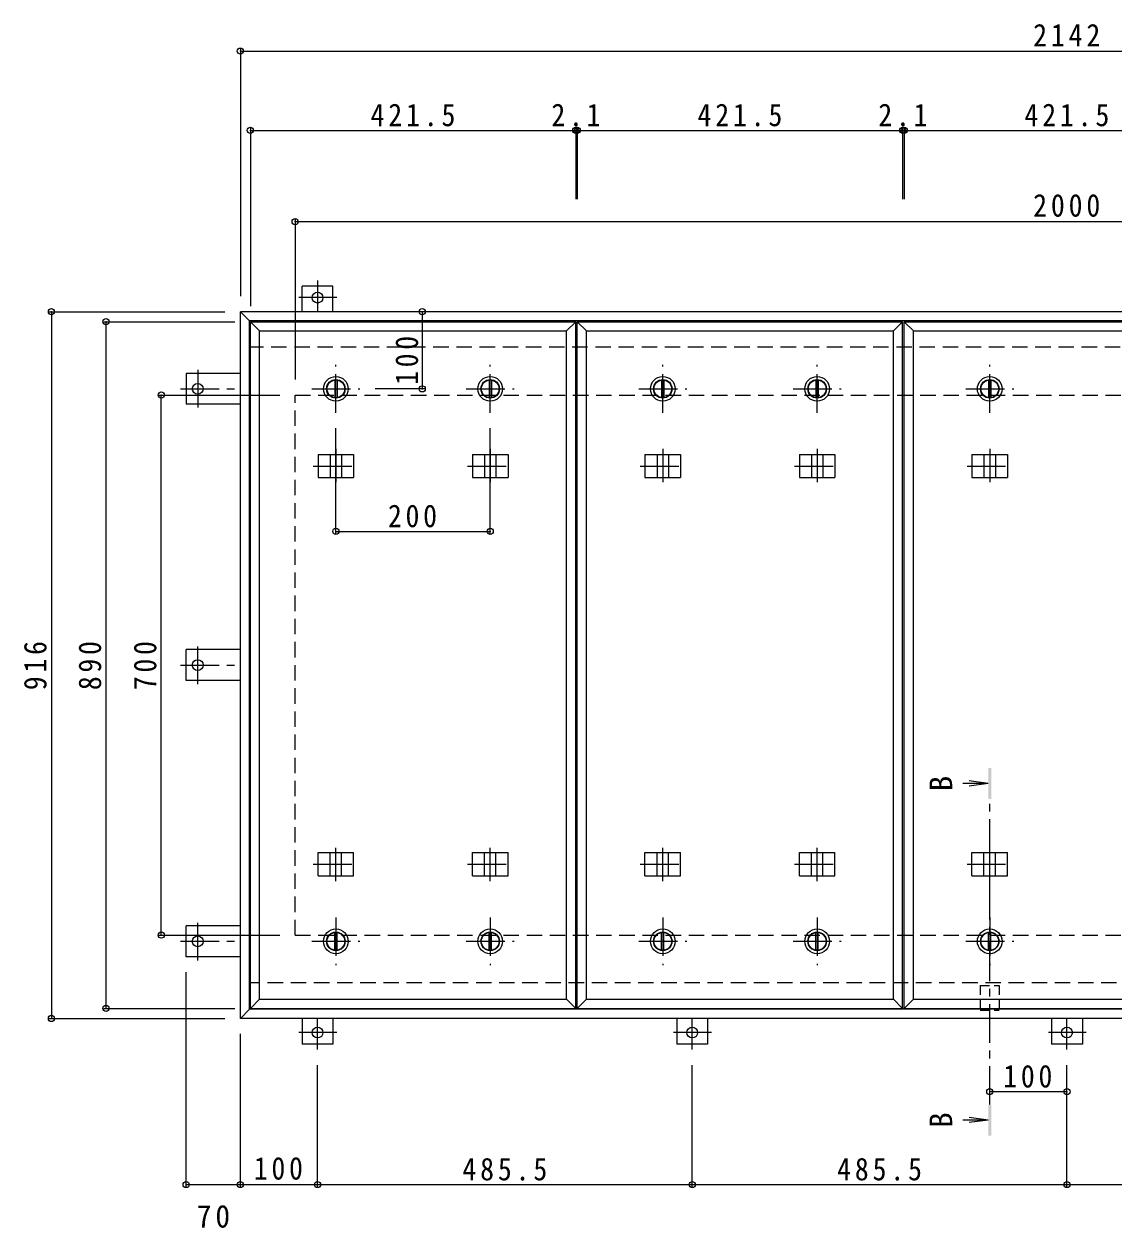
# Model space of a CAD drawing. Units: millimetres at full size, sheet at 1:10. Extents: x -2685 to 2799, y -1962 to 1857.
# Drawn here: x -2685 to -1273, y -248 to 1312 of the extents above; entities that cross this region are included whole.
import ezdxf
from ezdxf.enums import TextEntityAlignment as Align

# ---------------------------------------------------------------- set-up
doc = ezdxf.new("R2010")
doc.units = ezdxf.units.MM
doc.header["$LTSCALE"] = 10
doc.header["$PDMODE"] = 32
doc.header["$PDSIZE"] = 8
for name, pattern in [('CHAIN1', [8, 5, -1, 1, -1]), ('DASHED1', [1.8, 1.2, -0.6]), ('DASHED2', [3, 2, -1])]:
    doc.linetypes.add(name, pattern=pattern)
for name, color, linetype, lineweight in [('0-1_躯体', 2, 'DASHED2', 9), ('0-2_仕上', 4, 'Continuous', 9), ('0-3_建具', 4, 'Continuous', 9), ('0-5_寸法', 7, 'Continuous', 9), ('0-C', 2, 'Continuous', 9), ('0-E', 3, 'Continuous', 9), ('0-F', 7, 'Continuous', 9)]:
    doc.layers.add(name, color=color, linetype=linetype, lineweight=lineweight)
doc.styles.add('ＭＳ ゴシック', font='')
doc.styles.get('ＭＳ ゴシック').set_extended_font_data('MS Gothic')

msp = doc.modelspace()

# ---------------------------------------------------------------- linework, layer by layer
at = {"layer": '0-1_躯体'}
for p, q in [((-274.54, 892.92), (-2392.54, 892.92)), ((-2333.54, 830.92), (-333.54, 830.92)), ((-2333.54, 130.92), (-2333.54, 830.92)), ((-2333.54, 130.92), (-333.54, 130.92)), ((-699.17, 68.92), (-2392.54, 68.92))]:
    msp.add_line(p, q, dxfattribs=at)
at = {"layer": '0-2_仕上'}
for p, q in [((-2391.54, 35.92), (-2391.54, 925.92)), ((-1970.04, 35.92), (-1970.04, 925.92)), ((-1967.92, 35.92), (-1967.92, 925.92)), ((-1546.42, 35.92), (-1546.42, 925.92)), ((-1544.29, 35.92), (-1544.29, 925.92)), ((-2379.54, 47.92), (-2379.54, 913.92)), ((-1982.04, 47.92), (-1982.04, 913.92)), ((-1955.92, 47.92), (-1955.92, 913.92)), ((-1558.42, 47.92), (-1558.42, 913.92)), ((-1532.29, 47.92), (-1532.29, 913.92)), ((-1435.54, 327.46), (-1460.33, 330.73)), ((-1435.54, 327.46), (-1468.31, 327.46)), ((-1435.54, 327.46), (-1460.33, 324.2)), ((-1435.54, -108.73), (-1468.31, -108.73)), ((-1435.54, -108.73), (-1460.33, -105.47)), ((-1435.54, -108.73), (-1460.33, -111.99))]:
    msp.add_line(p, q, dxfattribs=at)
at = {"layer": '0-2_仕上', "linetype": 'CHAIN1'}
msp.add_line((-1433.54, -88.73), (-1433.54, 307.46), dxfattribs=at)
at = {"layer": '0-2_仕上'}
for points in [[(-2379.54, 913.92), (-2391.54, 925.92), (-1970.04, 925.92)], [(-2379.54, 913.92), (-1982.04, 913.92), (-1970.04, 925.92)], [(-1955.92, 913.92), (-1967.92, 925.92), (-1546.42, 925.92)], [(-1955.92, 913.92), (-1558.42, 913.92), (-1546.42, 925.92)], [(-1532.29, 913.92), (-1544.29, 925.92), (-1122.79, 925.92)], [(-1532.29, 913.92), (-1134.79, 913.92), (-1122.79, 925.92)], [(-2379.54, 47.92), (-2391.54, 35.92), (-1970.04, 35.92)], [(-2379.54, 47.92), (-1982.04, 47.92), (-1970.04, 35.92)], [(-1955.92, 47.92), (-1967.92, 35.92), (-1546.42, 35.92)], [(-1955.92, 47.92), (-1558.42, 47.92), (-1546.42, 35.92)], [(-1532.29, 47.92), (-1544.29, 35.92), (-1122.79, 35.92)], [(-1532.29, 47.92), (-1134.79, 47.92), (-1122.79, 35.92)]]:
    msp.add_lwpolyline(points, dxfattribs=at)
for points in [[(-1431.54, 347.46), (-1435.54, 347.46), (-1431.54, 307.46), (-1435.54, 307.46)], [(-1435.54, -128.73), (-1431.54, -128.73), (-1435.54, -88.73), (-1431.54, -88.73)]]:
    msp.add_solid(points, dxfattribs=at)
at = {"layer": '0-3_建具', "color": 2}
for p, q in [((-2404.54, 938.92), (-2392.54, 926.92)), ((-262.54, 938.92), (-2404.54, 938.92)), ((-2404.54, 22.92), (-2404.54, 938.92)), ((-274.54, 926.92), (-2392.54, 926.92)), ((-2392.54, 34.92), (-2392.54, 926.92)), ((-2404.54, 22.92), (-2392.54, 34.92)), ((-274.54, 34.92), (-2392.54, 34.92)), ((-262.54, 22.92), (-2404.54, 22.92))]:
    msp.add_line(p, q, dxfattribs=at)
at = {"layer": '0-3_建具'}
for p, q in [((-2303.88, 753.92), (-2303.88, 723.92)), ((-2303.88, 753.92), (-2257.71, 753.92)), ((-2288.29, 753.92), (-2288.29, 723.92)), ((-2273.29, 753.92), (-2273.29, 723.92)), ((-2257.71, 753.92), (-2257.71, 723.92)), ((-2103.88, 753.92), (-2103.88, 723.92)), ((-2103.88, 753.92), (-2057.71, 753.92)), ((-2088.29, 753.92), (-2088.29, 723.92)), ((-2073.29, 753.92), (-2073.29, 723.92)), ((-2057.71, 753.92), (-2057.71, 723.92)), ((-1880.26, 753.92), (-1880.26, 723.92)), ((-1880.26, 753.92), (-1834.08, 753.92)), ((-1864.67, 753.92), (-1864.67, 723.92)), ((-1849.67, 753.92), (-1849.67, 723.92)), ((-1834.08, 753.92), (-1834.08, 723.92)), ((-1680.26, 753.92), (-1680.26, 723.92)), ((-1680.26, 753.92), (-1634.08, 753.92)), ((-1664.67, 753.92), (-1664.67, 723.92)), ((-1649.67, 753.92), (-1649.67, 723.92)), ((-1634.08, 753.92), (-1634.08, 723.92)), ((-1456.63, 753.92), (-1456.63, 723.92)), ((-1456.63, 753.92), (-1410.46, 753.92)), ((-1441.04, 753.92), (-1441.04, 723.92)), ((-1426.04, 753.92), (-1426.04, 723.92)), ((-1410.46, 753.92), (-1410.46, 723.92)), ((-2303.88, 723.92), (-2257.71, 723.92)), ((-2103.88, 723.92), (-2057.71, 723.92)), ((-1880.26, 723.92), (-1834.08, 723.92)), ((-1680.26, 723.92), (-1634.08, 723.92)), ((-1456.63, 723.92), (-1410.46, 723.92)), ((-2303.88, 207.92), (-2303.88, 237.92)), ((-2303.88, 237.92), (-2257.71, 237.92)), ((-2288.29, 207.92), (-2288.29, 237.92)), ((-2273.29, 207.92), (-2273.29, 237.92)), ((-2257.71, 207.92), (-2257.71, 237.92)), ((-2103.88, 207.92), (-2103.88, 237.92)), ((-2103.88, 237.92), (-2057.71, 237.92)), ((-2088.29, 207.92), (-2088.29, 237.92)), ((-2073.29, 207.92), (-2073.29, 237.92)), ((-2057.71, 207.92), (-2057.71, 237.92)), ((-1880.26, 207.92), (-1880.26, 237.92)), ((-1880.26, 237.92), (-1834.08, 237.92)), ((-1864.67, 207.92), (-1864.67, 237.92)), ((-1849.67, 207.92), (-1849.67, 237.92)), ((-1834.08, 207.92), (-1834.08, 237.92)), ((-1680.26, 207.92), (-1680.26, 237.92)), ((-1680.26, 237.92), (-1634.08, 237.92)), ((-1664.67, 207.92), (-1664.67, 237.92)), ((-1649.67, 207.92), (-1649.67, 237.92)), ((-1634.08, 207.92), (-1634.08, 237.92)), ((-1456.63, 207.92), (-1456.63, 237.92)), ((-1456.63, 237.92), (-1410.46, 237.92)), ((-1441.04, 207.92), (-1441.04, 237.92)), ((-1426.04, 207.92), (-1426.04, 237.92)), ((-1410.46, 207.92), (-1410.46, 237.92)), ((-2303.88, 207.92), (-2257.71, 207.92)), ((-2103.88, 207.92), (-2057.71, 207.92)), ((-1880.26, 207.92), (-1834.08, 207.92)), ((-1680.26, 207.92), (-1634.08, 207.92)), ((-1456.63, 207.92), (-1410.46, 207.92))]:
    msp.add_line(p, q, dxfattribs=at)
at = {"layer": '0-3_建具', "linetype": 'CHAIN1'}
for p, q in [((-2280.79, 761.04), (-2280.79, 717.8)), ((-2080.79, 761.04), (-2080.79, 717.8)), ((-1857.17, 761.04), (-1857.17, 717.8)), ((-1657.17, 761.04), (-1657.17, 717.8)), ((-1433.54, 761.04), (-1433.54, 717.8)), ((-2310.2, 738.92), (-2251.38, 738.92)), ((-2110.2, 738.92), (-2051.38, 738.92)), ((-1886.58, 738.92), (-1827.76, 738.92)), ((-1686.58, 738.92), (-1627.76, 738.92)), ((-1462.95, 738.92), (-1404.13, 738.92)), ((-2280.79, 200.81), (-2280.79, 244.04)), ((-2080.79, 200.81), (-2080.79, 244.04)), ((-1857.17, 200.81), (-1857.17, 244.04)), ((-1657.17, 200.81), (-1657.17, 244.04)), ((-1433.54, 200.81), (-1433.54, 244.04)), ((-2310.2, 222.92), (-2251.38, 222.92)), ((-2110.2, 222.92), (-2051.38, 222.92)), ((-1886.58, 222.92), (-1827.76, 222.92)), ((-1686.58, 222.92), (-1627.76, 222.92)), ((-1462.95, 222.92), (-1404.13, 222.92))]:
    msp.add_line(p, q, dxfattribs=at)
at = {"layer": '0-5_寸法', "linetype": 'DASHED1'}
for points in [[(-1445.84, 65.72), (-1421.24, 65.72), (-1421.24, 33.72)], [(-1445.84, 65.72), (-1445.84, 33.72), (-1421.24, 33.72)]]:
    msp.add_lwpolyline(points, dxfattribs=at)
at = {"layer": '0-C', "linetype": 'CHAIN1'}
for p, q in [((-2280.79, 807.92), (-2280.79, 869.92)), ((-2080.79, 807.92), (-2080.79, 869.92)), ((-1857.17, 807.92), (-1857.17, 869.92)), ((-1657.17, 807.92), (-1657.17, 869.92)), ((-1433.54, 807.92), (-1433.54, 869.92)), ((-2311.79, 838.92), (-2249.79, 838.92)), ((-2111.79, 838.92), (-2049.79, 838.92)), ((-1888.17, 838.92), (-1826.17, 838.92)), ((-1688.17, 838.92), (-1626.17, 838.92)), ((-1464.54, 838.92), (-1402.54, 838.92)), ((-2280.79, 153.92), (-2280.79, 91.92)), ((-2080.79, 153.92), (-2080.79, 91.92)), ((-1857.17, 153.92), (-1857.17, 91.92)), ((-1657.17, 153.92), (-1657.17, 91.92)), ((-1433.54, 153.92), (-1433.54, 91.92)), ((-2311.79, 122.92), (-2249.79, 122.92)), ((-2111.79, 122.92), (-2049.79, 122.92)), ((-1888.17, 122.92), (-1826.17, 122.92)), ((-1688.17, 122.92), (-1626.17, 122.92)), ((-1464.54, 122.92), (-1402.54, 122.92))]:
    msp.add_line(p, q, dxfattribs=at)
at = {"layer": '0-C'}
for p, q in [((-2282.29, 850.33), (-2282.29, 827.52)), ((-2279.29, 850.33), (-2279.29, 827.52)), ((-2082.29, 850.33), (-2082.29, 827.52)), ((-2079.29, 850.33), (-2079.29, 827.52)), ((-1858.67, 850.33), (-1858.67, 827.52)), ((-1855.67, 850.33), (-1855.67, 827.52)), ((-1658.67, 850.33), (-1658.67, 827.52)), ((-1655.67, 850.33), (-1655.67, 827.52)), ((-1435.04, 850.33), (-1435.04, 827.52)), ((-1432.04, 850.33), (-1432.04, 827.52)), ((-2282.29, 111.52), (-2282.29, 134.33)), ((-2279.29, 111.52), (-2279.29, 134.33)), ((-2082.29, 111.52), (-2082.29, 134.33)), ((-2079.29, 111.52), (-2079.29, 134.33)), ((-1858.67, 111.52), (-1858.67, 134.33)), ((-1855.67, 111.52), (-1855.67, 134.33)), ((-1658.67, 111.52), (-1658.67, 134.33)), ((-1655.67, 111.52), (-1655.67, 134.33)), ((-1435.04, 111.52), (-1435.04, 134.33)), ((-1432.04, 111.52), (-1432.04, 134.33))]:
    msp.add_line(p, q, dxfattribs=at)
for centre, radius in [((-2280.79, 838.92), 16), ((-2280.79, 838.92), 12), ((-2280.79, 838.92), 11.5), ((-2080.79, 838.92), 16), ((-2080.79, 838.92), 12), ((-2080.79, 838.92), 11.5), ((-1857.17, 838.92), 16), ((-1857.17, 838.92), 12), ((-1857.17, 838.92), 11.5), ((-1657.17, 838.92), 16), ((-1657.17, 838.92), 12), ((-1657.17, 838.92), 11.5), ((-1433.54, 838.92), 16), ((-1433.54, 838.92), 12), ((-1433.54, 838.92), 11.5), ((-2280.79, 122.92), 16), ((-2280.79, 122.92), 12), ((-2280.79, 122.92), 11.5), ((-2080.79, 122.92), 16), ((-2080.79, 122.92), 12), ((-2080.79, 122.92), 11.5), ((-1857.17, 122.92), 16), ((-1857.17, 122.92), 12), ((-1857.17, 122.92), 11.5), ((-1657.17, 122.92), 16), ((-1657.17, 122.92), 12), ((-1657.17, 122.92), 11.5), ((-1433.54, 122.92), 16), ((-1433.54, 122.92), 12), ((-1433.54, 122.92), 11.5)]:
    msp.add_circle(centre, radius, dxfattribs=at)
at = {"layer": '0-E'}
for p, q in [((-2324.54, 938.92), (-2324.54, 972.12)), ((-2284.54, 972.12), (-2324.54, 972.12)), ((-2284.54, 938.92), (-2284.54, 972.12)), ((-2404.54, 858.92), (-2474.74, 858.92)), ((-2474.74, 858.92), (-2474.74, 818.92)), ((-2404.54, 818.92), (-2474.74, 818.92)), ((-2404.54, 500.92), (-2474.74, 500.92)), ((-2474.74, 460.92), (-2474.74, 500.92)), ((-2404.54, 460.92), (-2474.74, 460.92)), ((-2404.54, 142.92), (-2474.74, 142.92)), ((-2474.74, 102.92), (-2474.74, 142.92)), ((-2404.54, 102.92), (-2474.74, 102.92)), ((-2324.54, 22.92), (-2324.54, -10.28)), ((-2284.54, 22.92), (-2284.54, -10.28)), ((-1839.04, 22.92), (-1839.04, -10.28)), ((-1799.04, 22.92), (-1799.04, -10.28)), ((-1353.54, 22.92), (-1353.54, -10.28)), ((-1313.54, 22.92), (-1313.54, -10.28)), ((-2284.54, -10.28), (-2324.54, -10.28)), ((-1799.04, -10.28), (-1839.04, -10.28)), ((-1313.54, -10.28), (-1353.54, -10.28))]:
    msp.add_line(p, q, dxfattribs=at)
at = {"layer": '0-E', "linetype": 'CHAIN1'}
for p, q in [((-2304.54, 979.28), (-2304.54, 939.12)), ((-2279.7, 957.12), (-2328.59, 957.12)), ((-2459.74, 863.76), (-2459.74, 814.88)), ((-2481.9, 838.92), (-2404.54, 838.92)), ((-2459.74, 456.08), (-2459.74, 504.97)), ((-2481.9, 480.92), (-2404.54, 480.92)), ((-2459.74, 98.08), (-2459.74, 146.97)), ((-2481.9, 122.92), (-2404.54, 122.92)), ((-2304.54, -17.43), (-2304.54, 22.72)), ((-1819.04, -17.43), (-1819.04, 22.72)), ((-1333.54, -17.43), (-1333.54, 22.72)), ((-2279.7, 4.72), (-2328.59, 4.72)), ((-1794.2, 4.72), (-1843.09, 4.72)), ((-1308.7, 4.72), (-1357.59, 4.72))]:
    msp.add_line(p, q, dxfattribs=at)
at = {"layer": '0-E'}
for centre in [(-2304.54, 957.12), (-2459.74, 838.92), (-2459.74, 480.92), (-2459.74, 122.92), (-2304.54, 4.72), (-1819.04, 4.72), (-1333.54, 4.72)]:
    msp.add_circle(centre, 7, dxfattribs=at)
at = {"layer": '0-F'}
for p, q in [((-2404.54, 1279.64), (-2404.54, 958.92)), ((-2404.54, 1276.64), (-262.54, 1276.64)), ((-2391.54, 1176.84), (-2391.54, 945.92)), ((-2391.54, 1173.84), (-1970.04, 1173.84)), ((-1970.04, 1176.84), (-1970.04, 1084.54)), ((-1970.04, 1173.84), (-1967.92, 1173.84)), ((-1967.92, 1176.84), (-1967.92, 1084.54)), ((-1967.92, 1173.84), (-1546.42, 1173.84)), ((-1546.42, 1176.84), (-1546.42, 1084.54)), ((-1546.42, 1173.84), (-1544.29, 1173.84)), ((-1544.29, 1176.84), (-1544.29, 1084.54)), ((-1544.29, 1173.84), (-1122.79, 1173.84)), ((-2333.54, 1058.64), (-2333.54, 850.92)), ((-2333.54, 1055.64), (-333.54, 1055.64)), ((-2652.28, 938.92), (-2424.54, 938.92)), ((-2649.28, 938.92), (-2649.28, 22.92)), ((-2168.91, 938.92), (-2168.91, 838.92)), ((-2581.48, 925.92), (-2411.54, 925.92)), ((-2578.48, 35.92), (-2578.48, 925.92)), ((-2509.97, 830.92), (-2353.54, 830.92)), ((-2506.97, 130.92), (-2506.97, 830.92)), ((-2165.91, 838.92), (-2229.79, 838.92)), ((-2280.79, 651.17), (-2280.79, 787.92)), ((-2080.79, 651.17), (-2080.79, 787.92)), ((-2280.79, 654.17), (-2080.79, 654.17)), ((-2509.97, 130.92), (-2353.54, 130.92)), ((-2474.74, -195.32), (-2474.74, 82.92)), ((-2581.48, 35.92), (-2411.54, 35.92)), ((-2652.28, 22.92), (-2424.54, 22.92)), ((-2404.54, -195.32), (-2404.54, 2.92)), ((-2304.54, -195.32), (-2304.54, -37.43)), ((-1819.04, -195.32), (-1819.04, -37.43)), ((-1333.54, -195.32), (-1333.54, -37.43)), ((-1333.54, -71.96), (-1433.54, -71.96)), ((-2474.74, -192.32), (-2404.54, -192.32)), ((-2404.54, -192.32), (-2304.54, -192.32)), ((-2304.54, -192.32), (-1819.04, -192.32)), ((-1819.04, -192.32), (-1333.54, -192.32)), ((-1333.54, -192.32), (-848.04, -192.32))]:
    msp.add_line(p, q, dxfattribs=at)
for p in [(-2404.54, 1276.64), (-2391.54, 1173.84), (-1970.04, 1173.84), (-1967.92, 1173.84), (-1546.42, 1173.84), (-1544.29, 1173.84), (-2333.54, 1055.64), (-2649.28, 938.92), (-2168.91, 938.92), (-2578.48, 925.92), (-2168.91, 838.92), (-2506.97, 830.92), (-2280.79, 654.17), (-2080.79, 654.17), (-2506.97, 130.92), (-2578.48, 35.92), (-2649.28, 22.92), (-1433.54, -71.96), (-1333.54, -71.96), (-2474.74, -192.32), (-2404.54, -192.32), (-2304.54, -192.32), (-1819.04, -192.32), (-1333.54, -192.32)]:
    msp.add_point(p, dxfattribs=at)

# ---------------------------------------------------------------- texts
at = {"layer": '0-5_寸法', "color": 2, "style": 'ＭＳ ゴシック'}
for p in [(-1473.41, 317.46), (-1473.41, -118.73)]:
    msp.add_text('B', height=29.33, rotation=90, dxfattribs=at).set_placement(p, align=Align.BOTTOM_LEFT)
at = {"layer": '0-F', "color": 2, "char_height": 29.33, "attachment_point": 7, "style": 'ＭＳ ゴシック'}
for s, insert in [('\\T1.28;\\W0.9;2142', (-1377.29, 1282.64)), ('\\T1.28;\\W0.9;421.5', (-2235.79, 1178.84)), ('\\T1.27;\\W0.9;2.1', (-2001.48, 1178.84)), ('\\T1.28;\\W0.9;421.5', (-1812.17, 1178.84)), ('\\T1.27;\\W0.9;2.1', (-1577.86, 1178.84)), ('\\T1.28;\\W0.9;421.5', (-1388.54, 1178.84)), ('\\T1.28;\\W0.9;2000', (-1377.29, 1061.64)), ('\\T1.27;\\W0.9;200', (-2213.29, 659.17)), ('\\T1.27;\\W0.9;100', (-1416.04, -66.96)), ('\\T1.27;\\W0.9;100', (-2387.04, -186.32)), ('\\T1.28;\\W0.9;485.5', (-2116.79, -187.32)), ('\\T1.28;\\W0.9;485.5', (-1631.29, -187.32)), ('\\T1.27;\\W0.95;70', (-2460.89, -248.5))]:
    msp.add_mtext(s, dxfattribs=dict(at, insert=insert))
at = {"layer": '0-F', "color": 2, "char_height": 29.33, "attachment_point": 7, "rotation": 90, "style": 'ＭＳ ゴシック'}
for s, insert in [('\\T1.27;\\W0.9;100', (-2173.91, 844)), ('\\T1.27;\\W0.9;916', (-2655.28, 448.42)), ('\\T1.27;\\W0.9;890', (-2584.48, 448.42)), ('\\T1.27;\\W0.9;700', (-2512.97, 448.42))]:
    msp.add_mtext(s, dxfattribs=dict(at, insert=insert))

doc.saveas('drawing.dxf')
